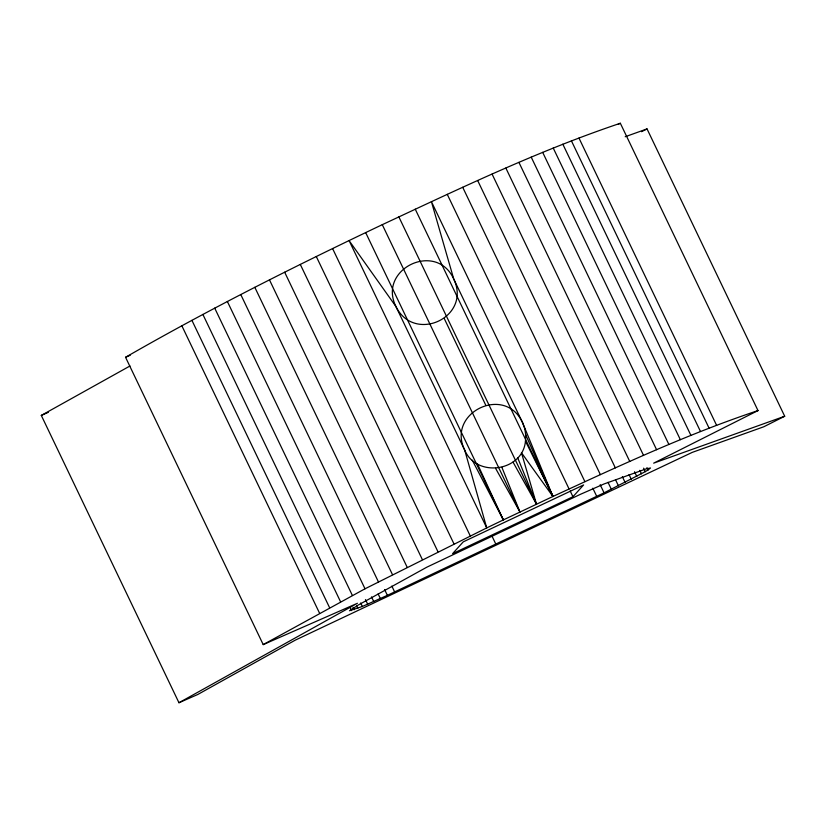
<?xml version="1.0" encoding="UTF-8"?>
<svg xmlns="http://www.w3.org/2000/svg" width="826" height="826" viewBox="0 0 826 826"><rect width="100%" height="100%" fill="white"/><g stroke="black" fill="none" stroke-linecap="round" stroke-linejoin="round"><path stroke-width="1.24" d="M525.47 441.198L525.739 434.848L524.727 428.56L522.6 422.726L453.763 279.064C436.376 240.665 377.399 268.873 395.881 306.446L464.708 450.108C476.447 478.078 522.569 471.646 525.47 441.198L552.904 496.478C620.192 465.41 687.573 434.042 758 410.584L620.336 123.26C538.438 150.735 460.423 188.183 382.283 224.672C295.274 266.024 209.071 309.213 125.552 357.286L263.215 644.61L357.421 603.269L178.963 702.74L41.3 415.416L129.971 365.99M572.955 496.736L583.6 484.945L463.241 541.866L452.586 553.668L572.955 496.736L570.167 490.923M263.215 644.61L365.02 588.793L486.731 527.907L349.078 240.583L395.881 306.446C414.156 343.915 471.863 317.256 453.763 279.064L431.409 201.637L569.073 488.961M648.08 469.942L650.506 467.981L645.953 468.962L604.033 483.964L580.482 494.299L426.835 567.183L358.339 604.993L349.47 610.765L362.335 606.49L387.373 595.34L604.074 492.843L645.271 471.667L648.08 469.942L646.965 467.619M618.044 124.416L620.336 123.26M641.544 131.685L647.037 128.918L784.7 416.242L763.833 426.753L692.302 452.359L295.223 640.171L197.806 694.47L178.963 702.74M758 410.584L653.665 463.159L784.7 416.242M477.449 463.902L503.323 519.926L486.731 527.907L464.708 450.108C446.236 412.535 505.202 384.327 522.6 422.726L552.904 496.478L503.323 519.926L472.265 460.144M125.552 357.286L130.26 355.221M41.3 415.416L48.362 412.319M625.199 136.734L647.037 128.918M525.739 434.848L552.904 496.478L521.454 452.731L536.497 504.17L513.018 462.075M495.559 468.311L519.946 511.996L501.888 467.34M578.974 138.076L716.638 425.4M571.427 140.854L709.09 428.178M562.826 144.168L700.489 431.492M553.224 148.009L690.887 435.323M542.672 152.335L680.335 439.659M531.221 157.136L668.884 444.46M518.924 162.381L656.587 449.705M505.863 168.06L643.526 455.384M643.599 468.177L645.271 471.667M639.799 470.335L641.472 473.825M492.089 174.121L629.753 461.445M634.544 471.739L636.774 476.385M629.061 474.63L631.291 479.286M622.339 476.633L625.127 482.446M477.676 180.543L615.339 467.867M615.649 479.999L618.437 485.822M608.019 482.332L611.364 489.312M462.715 187.296L600.368 474.62M600.172 484.707L604.074 492.843M592.82 488.207L596.723 496.354M447.258 194.337L584.922 481.661M415.241 209.154L552.904 496.478M398.834 216.846L536.497 504.17L517.716 457.831M444.192 318.413L485.74 405.143M382.283 224.672L519.946 511.996M365.67 232.602L503.323 519.926M491.883 535.878L495.786 544.024M332.589 248.574L470.252 535.898M316.306 256.545L453.97 543.869M300.303 264.444L437.966 551.758M284.671 272.229L422.334 559.553M269.472 279.859L407.135 567.183M254.811 287.303L392.474 574.628M391.854 586.109L394.642 591.932M384.586 589.527L387.373 595.34M240.748 294.521L378.411 581.845M378.132 593.915L380.363 598.571M371.514 596.899L373.744 601.555M227.356 301.469L365.02 588.793M365.464 599.562L367.694 604.209M360.663 603.001L362.335 606.49M214.708 308.108L352.372 595.432M356.667 606.016L357.782 608.339M353.043 607.399L354.158 609.722M350.41 608.266L351.525 610.6M202.876 314.417L340.539 601.741M191.921 320.354L329.584 607.678M181.896 325.888L319.559 613.202"/></g></svg>
